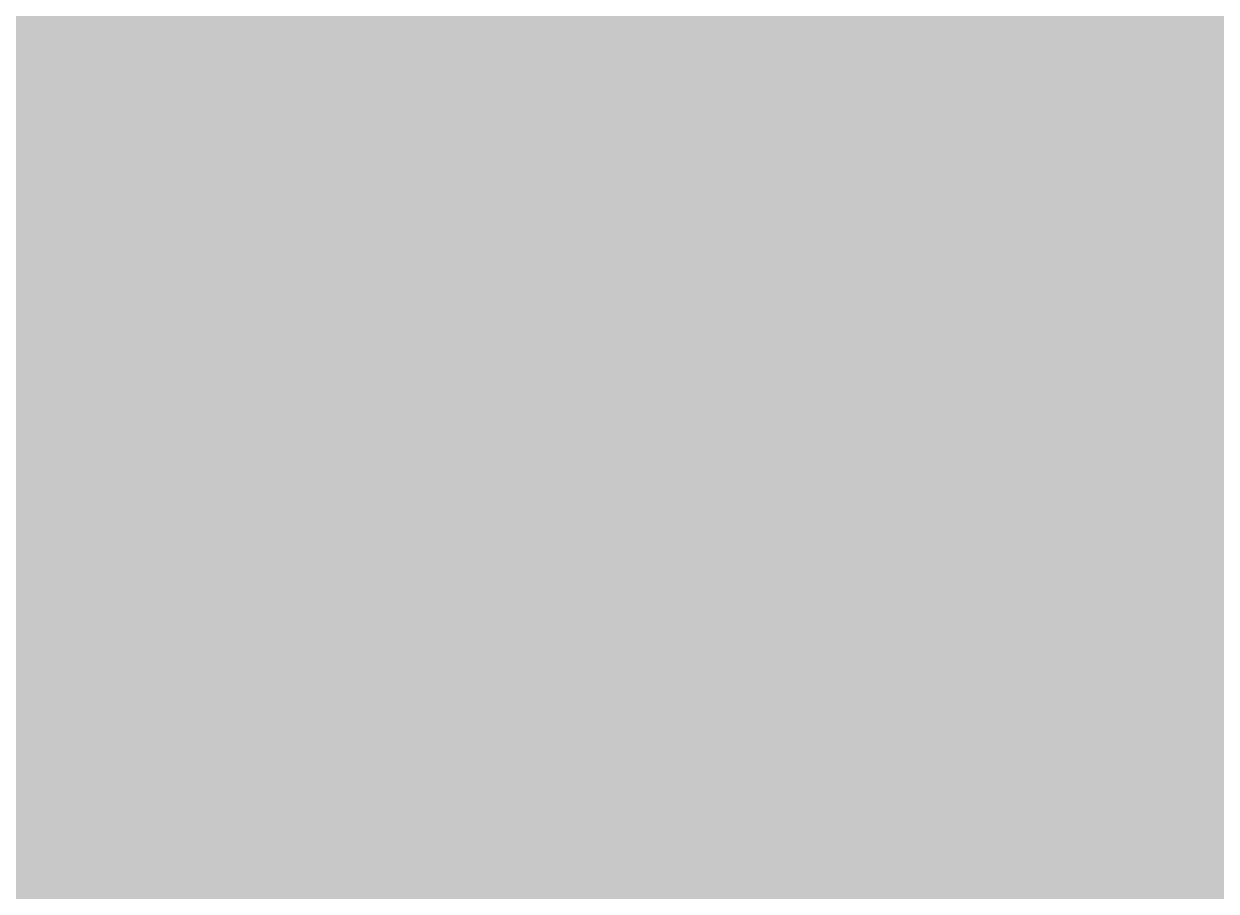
# Model space of a CAD drawing. Extents: x -5 to 157, y -120 to 103.
# Drawn here: x 40.33 to 48.71, y 87.25 to 93.34 of the extents above; entities that cross this region are included whole.
import ezdxf

# ---------------------------------------------------------------- set-up
doc = ezdxf.new("R2010")
doc.units = 0
doc.header["$MEASUREMENT"] = 0
doc.layers.get('0').update_dxf_attribs({"linetype": 'CONTINUOUS'})
for name, color, linetype in [('22-304-2_BOT', 7, 'CONTINUOUS'), ('22-304-2_DRD', 7, 'CONTINUOUS'), ('22-304-2_DRL', 2, 'CONTINUOUS'), ('22-304-2_IN1', 4, 'CONTINUOUS'), ('22-304-2_IN2', 3, 'CONTINUOUS'), ('22-304-2_SMB', 5, 'CONTINUOUS'), ('22-304-2_SPB', 14, 'CONTINUOUS'), ('22-304-2_SSB', 12, 'CONTINUOUS'), ('22-304-2_TOP', 13, 'CONTINUOUS'), ('THRUHOLE_TAP', 7, 'CONTINUOUS')]:
    doc.layers.add(name, color=color, linetype=linetype)

# ---------------------------------------------------------------- blocks, each defined once
blk = doc.blocks.new('RECTANGLE_32')
blk.add_solid([(0.44958, 0.65024), (0.44958, -0.65024), (-0.44958, 0.65024), (-0.44958, -0.65024)])
blk = doc.blocks.new('ROUND_39')
at = {"const_width": 0.40005}
blk.add_lwpolyline([(-0.200024, 0, 1), (0.200024, 0, 1)], format="xyb", close=True, dxfattribs=at)
blk = doc.blocks.new('ROUND_88')
at = {"const_width": 0.10033}
blk.add_lwpolyline([(-0.050164, 0, 1), (0.050164, 0, 1)], format="xyb", close=True, dxfattribs=at)
blk = doc.blocks.new('ROUND_80')
at = {"const_width": 0.10033}
blk.add_lwpolyline([(-0.050164, 0, 1), (0.050164, 0, 1)], format="xyb", close=True, dxfattribs=at)

msp = doc.modelspace()

# ---------------------------------------------------------------- linework, layer by layer
at = {"layer": '22-304-2_BOT'}
for points, const_width in [([(43.0022, 98.61804), (43.0022, 89.8525)], 0.254), ([(41.91, 92.6846), (41.783, 92.8116), (41.783, 93.345), (41.275, 93.853), (41.275, 94.8436)], 0.254), ([(44.45, 94.8436), (44.45, 92.6846)], 0.254), ([(42.86758, 93.84284), (42.86758, 91.5289)], 0.254), ([(43.2308, 93.8276), (43.2308, 89.8525)], 0.254), ([(43.4594, 93.8276), (43.4594, 89.8525)], 0.254), ([(43.49242, 93.8276), (43.49242, 91.52636)], 0.254), ([(43.49242, 93.4212), (42.86758, 93.4212)], 0.254), ([(43.49242, 93.1926), (42.86758, 93.1926)], 0.254), ([(58.42, 92.71), (58.293, 92.71), (54.61, 89.027), (40.386, 89.027), (38.735, 87.376), (38.735, 85.598), (34.163, 81.026), (31.115, 81.026), (28.829, 78.74), (28.829, 62.357)], 0.635), ([(43.49242, 92.964), (42.86758, 92.964)], 0.254), ([(43.49242, 92.7354), (42.86758, 92.7354)], 0.254), ([(40.64, 92.6846), (40.64, 91.567), (40.894, 91.313)], 0.254), ([(40.894, 91.313), (40.64, 91.567), (40.64, 92.6846)], 0.254), ([(45.72, 91.313), (45.72, 92.6846)], 0.254), ([(45.72, 91.313), (45.72, 92.6846)], 0.254), ([(45.72, 92.6846), (45.72, 91.313)], 0.254), ([(48.26, 92.6846), (47.117, 92.6846)], 0.254), ([(47.117, 92.6846), (48.26, 92.6846)], 0.254), ([(43.49242, 92.5068), (42.86758, 92.5068)], 0.254), ([(43.49242, 92.2782), (42.86758, 92.2782)], 0.254), ([(43.49242, 92.0496), (42.86758, 92.0496)], 0.254), ([(46.67758, 91.89212), (46.67758, 91.52636)], 0.254), ([(43.49242, 91.821), (42.86758, 91.821)], 0.254), ([(46.84014, 91.821), (46.67758, 91.821)], 0.254), ([(46.8884, 91.80576), (46.8884, 89.8525)], 0.254), ([(47.117, 91.77782), (47.117, 89.8525)], 0.254), ([(47.30242, 91.7956), (47.30242, 91.5289)], 0.254), ([(43.49242, 91.5924), (42.86758, 91.5924)], 0.254), ([(47.30242, 91.5924), (46.67758, 91.5924)], 0.254), ([(42.86758, 91.5289), (41.77538, 91.5289)], 0.254), ([(41.8592, 91.5289), (41.8592, 89.8525)], 0.254), ([(42.0878, 91.5289), (42.0878, 89.8525)], 0.254), ([(42.3164, 91.5289), (42.3164, 89.8525)], 0.254), ([(42.545, 91.5289), (42.545, 89.8525)], 0.254), ([(42.7736, 91.5289), (42.7736, 89.8525)], 0.254), ([(44.76242, 91.52636), (43.49242, 91.52636)], 0.254), ([(43.688, 91.52636), (43.688, 89.8525)], 0.254), ([(43.9166, 91.52636), (43.9166, 89.8525)], 0.254), ([(44.1452, 91.52636), (44.1452, 89.8525)], 0.254), ([(44.3738, 91.52636), (44.3738, 89.8525)], 0.254), ([(44.6024, 91.52636), (44.6024, 89.8525)], 0.254), ([(44.83862, 91.52636), (44.76242, 91.52636)], 0.254), ([(44.831, 91.52636), (44.831, 91.49588)], 0.254), ([(46.67758, 91.52636), (46.60138, 91.52636)], 0.254), ([(46.6598, 91.52636), (46.6598, 89.8525)], 0.254), ([(48.57242, 91.5289), (47.30242, 91.5289)], 0.254), ([(47.3456, 91.5289), (47.3456, 89.8525)], 0.254), ([(47.5742, 91.5289), (47.5742, 89.8525)], 0.254), ([(47.8028, 91.5289), (47.8028, 89.8525)], 0.254), ([(48.0314, 91.5289), (48.0314, 89.8525)], 0.254), ([(48.26, 91.5289), (48.26, 89.8525)], 0.254), ([(48.4886, 91.5289), (48.4886, 90.86088)], 0.254), ([(49.21758, 91.5289), (48.57242, 91.5289)], 0.254), ([(48.7172, 91.5289), (48.7172, 91.14282)], 0.254), ([(44.81322, 91.3638), (41.80078, 91.3638)], 0.254), ([(55.7784, 91.3638), (46.62678, 91.3638)], 0.254), ([(44.82846, 91.1352), (41.783, 91.1352)], 0.254), ([(44.831, 91.13012), (44.831, 89.8525)], 0.254), ([(48.70704, 91.1352), (46.609, 91.1352)], 0.254), ([(44.9072, 90.9066), (41.70426, 90.9066)], 0.254), ([(48.514, 90.9066), (46.53026, 90.9066)], 0.254), ([(41.6306, 90.78214), (41.6306, 89.8525)], 0.254), ([(46.4312, 90.74912), (46.4312, 89.8525)], 0.254), ([(45.0723, 90.678), (41.5417, 90.678)], 0.254), ([(45.0596, 90.6907), (45.0596, 89.8525)], 0.254), ([(48.41494, 90.678), (46.3677, 90.678)], 0.254), ([(41.402, 90.56116), (41.402, 89.8525)], 0.254), ([(46.2026, 90.54338), (46.2026, 89.8525)], 0.254), ([(45.2882, 90.51544), (45.2882, 89.8525)], 0.254), ([(40.9448, 90.40622), (40.9448, 89.8525)], 0.254), ([(45.4406, 90.4494), (41.1734, 90.4494)], 0.254), ([(41.1734, 90.4494), (41.1734, 89.8525)], 0.254), ([(45.5168, 90.42908), (45.5168, 89.8525)], 0.254), ([(45.7454, 90.40622), (45.7454, 89.8525)], 0.254), ([(45.974, 90.44178), (45.974, 89.8525)], 0.254), ([(48.38446, 90.4494), (45.9994, 90.4494)], 0.254), ([(48.40986, 90.2208), (40.76192, 90.2208)], 0.254), ([(40.7162, 90.07602), (40.7162, 89.8525)], 0.254), ([(48.5013, 89.9922), (40.67556, 89.9922)], 0.254), ([(48.4886, 90.0176), (48.4886, 89.8525)], 0.254), ([(48.60036, 89.8525), (40.58158, 89.8525)], 0.254), ([(54.61, 88.2015), (47.56912, 88.2015)], 0.254), ([(47.56912, 88.2015), (48.22952, 87.54364)], 0.254), ([(47.8028, 88.2015), (47.8028, 87.96782)], 0.254), ([(48.0314, 88.2015), (48.0314, 87.73922)], 0.254), ([(48.26, 88.2015), (48.26, 87.54364)], 0.254), ([(48.4886, 88.2015), (48.4886, 87.54364)], 0.254), ([(48.7172, 88.2015), (48.7172, 87.54364)], 0.254), ([(57.4675, 88.1634), (47.60722, 88.1634)], 0.254), ([(48.26, 86.3854), (48.26, 86.614), (46.99, 87.884), (46.228, 87.884), (45.72, 87.376), (45.72, 86.3854)], 0.254), ([(46.228, 87.884), (45.72, 87.376), (45.72, 86.3854)], 0.254), ([(52.38242, 87.9348), (47.83582, 87.9348)], 0.254), ([(40.64, 86.3854), (40.64, 87.757)], 0.254), ([(52.38242, 87.7062), (48.06442, 87.7062)], 0.254), ([(48.57242, 87.54364), (48.22952, 87.54364)], 0.254), ([(49.21758, 87.54364), (48.57242, 87.54364)], 0.254)]:
    msp.add_lwpolyline(points, dxfattribs=dict(at, const_width=const_width))
at = {"layer": '22-304-2_BOT', "const_width": 0.254}
for points in [[(46.67758, 91.89212, 0.1272507), (47.117, 91.77845)], [(46.67758, 91.89212, 0.1272507), (47.117, 91.77845)], [(47.117, 91.77782, 0.051451), (47.30214, 91.79692)], [(47.117, 91.77782, 0.051451), (47.30214, 91.79692)], [(41.80078, 91.313, 0.0601285), (41.77474, 91.52874)], [(41.80078, 91.313, 0.0601285), (41.77474, 91.52874)], [(44.83862, 91.52636, 0.0594464), (44.81316, 91.313)], [(44.83862, 91.52636, 0.0594464), (44.81316, 91.313)], [(46.62678, 91.313, 0.0594463), (46.60132, 91.52635)], [(46.62678, 91.313, 0.0594463), (46.60132, 91.52635)], [(40.894, 90.40622, 0.4142136), (41.80078, 91.313)], [(40.894, 90.40622, 0.4142136), (41.80078, 91.313)], [(44.81322, 91.313, 0.4142136), (45.72, 90.40622)], [(44.81322, 91.313, 0.4142136), (45.72, 90.40622)], [(45.72, 90.40622, 0.4142136), (46.62678, 91.313)], [(45.72, 90.40622, 0.4142136), (46.62678, 91.313)], [(49.29124, 91.34856, 0.4142136), (48.38192, 90.43924)], [(40.58158, 89.8525, 0.1686147), (40.78435, 90.4113)], [(40.58158, 89.8525, 0.1686147), (40.78435, 90.4113)], [(40.78478, 90.4113, 0.030144), (40.894, 90.40471)], [(40.78478, 90.4113, 0.030144), (40.894, 90.40471)], [(48.38446, 90.43924, 0.1778575), (48.60008, 89.85226)]]:
    msp.add_lwpolyline(points, format="xyb", dxfattribs=at)
at = {"layer": '22-304-2_DRD', "const_width": 0.254}
for points in [[(46.863, 93.3196), (46.482, 92.9386)], [(46.863, 93.3196), (46.482, 92.9386)], [(47.371, 93.3196), (46.863, 93.3196)], [(47.371, 93.3196), (46.863, 93.3196)], [(47.752, 92.9386), (47.371, 93.3196)], [(47.752, 92.9386), (47.371, 93.3196)], [(46.863, 93.0656), (46.863, 92.9386)], [(46.99, 93.0656), (46.863, 93.0656)], [(46.863, 93.0656), (46.863, 92.9386)], [(46.99, 93.0656), (46.863, 93.0656)], [(46.99, 92.9386), (46.99, 93.0656)], [(46.99, 92.9386), (46.99, 93.0656)], [(47.244, 93.0656), (47.244, 92.9386)], [(47.371, 93.0656), (47.244, 93.0656)], [(47.244, 93.0656), (47.244, 92.9386)], [(47.371, 93.0656), (47.244, 93.0656)], [(47.371, 92.9386), (47.371, 93.0656)], [(47.371, 92.9386), (47.371, 93.0656)], [(46.482, 92.9386), (46.482, 92.4306)], [(46.482, 92.9386), (46.482, 92.4306)], [(46.863, 92.9386), (46.99, 92.9386)], [(46.863, 92.9386), (46.99, 92.9386)], [(47.244, 92.9386), (47.371, 92.9386)], [(47.244, 92.9386), (47.371, 92.9386)], [(47.752, 92.4306), (47.752, 92.9386)], [(47.752, 92.4306), (47.752, 92.9386)], [(46.99, 92.3036), (46.736, 92.5576)], [(46.99, 92.3036), (46.736, 92.5576)], [(47.498, 92.5576), (47.244, 92.3036)], [(47.498, 92.5576), (47.244, 92.3036)], [(46.482, 92.4306), (46.863, 92.0496)], [(46.482, 92.4306), (46.863, 92.0496)], [(47.371, 92.0496), (47.752, 92.4306)], [(47.371, 92.0496), (47.752, 92.4306)], [(47.244, 92.3036), (46.99, 92.3036)], [(47.244, 92.3036), (46.99, 92.3036)], [(46.863, 92.0496), (47.371, 92.0496)], [(46.863, 92.0496), (47.371, 92.0496)], [(40.64, 91.948), (40.259, 91.567)], [(40.64, 91.948), (40.259, 91.567)], [(41.148, 91.948), (40.64, 91.948)], [(41.148, 91.948), (40.64, 91.948)], [(41.529, 91.567), (41.148, 91.948)], [(41.529, 91.567), (41.148, 91.948)], [(45.466, 91.948), (45.085, 91.567)], [(45.466, 91.948), (45.085, 91.567)], [(45.466, 91.948), (45.085, 91.567)], [(45.974, 91.948), (45.466, 91.948)], [(45.974, 91.948), (45.466, 91.948)], [(45.974, 91.948), (45.466, 91.948)], [(46.355, 91.567), (45.974, 91.948)], [(46.355, 91.567), (45.974, 91.948)], [(46.355, 91.567), (45.974, 91.948)], [(40.64, 91.694), (40.64, 91.567)], [(40.767, 91.694), (40.64, 91.694)], [(40.64, 91.694), (40.64, 91.567)], [(40.767, 91.694), (40.64, 91.694)], [(40.767, 91.567), (40.767, 91.694)], [(40.767, 91.567), (40.767, 91.694)], [(41.021, 91.694), (41.021, 91.567)], [(41.148, 91.694), (41.021, 91.694)], [(41.021, 91.694), (41.021, 91.567)], [(41.148, 91.694), (41.021, 91.694)], [(41.148, 91.567), (41.148, 91.694)], [(41.148, 91.567), (41.148, 91.694)], [(45.466, 91.694), (45.466, 91.567)], [(45.593, 91.694), (45.466, 91.694)], [(45.466, 91.694), (45.466, 91.567)], [(45.593, 91.694), (45.466, 91.694)], [(45.466, 91.694), (45.466, 91.567)], [(45.593, 91.694), (45.466, 91.694)], [(45.593, 91.567), (45.593, 91.694)], [(45.593, 91.567), (45.593, 91.694)], [(45.593, 91.567), (45.593, 91.694)], [(45.847, 91.694), (45.847, 91.567)], [(45.974, 91.694), (45.847, 91.694)], [(45.847, 91.694), (45.847, 91.567)], [(45.974, 91.694), (45.847, 91.694)], [(45.847, 91.694), (45.847, 91.567)], [(45.974, 91.694), (45.847, 91.694)], [(45.974, 91.567), (45.974, 91.694)], [(45.974, 91.567), (45.974, 91.694)], [(45.974, 91.567), (45.974, 91.694)], [(40.259, 91.567), (40.259, 91.059)], [(40.259, 91.567), (40.259, 91.059)], [(40.64, 91.567), (40.767, 91.567)], [(40.64, 91.567), (40.767, 91.567)], [(41.021, 91.567), (41.148, 91.567)], [(41.021, 91.567), (41.148, 91.567)], [(41.529, 91.059), (41.529, 91.567)], [(41.529, 91.059), (41.529, 91.567)], [(45.085, 91.567), (45.085, 91.059)], [(45.085, 91.567), (45.085, 91.059)], [(45.085, 91.567), (45.085, 91.059)], [(45.466, 91.567), (45.593, 91.567)], [(45.466, 91.567), (45.593, 91.567)], [(45.466, 91.567), (45.593, 91.567)], [(45.847, 91.567), (45.974, 91.567)], [(45.847, 91.567), (45.974, 91.567)], [(45.847, 91.567), (45.974, 91.567)], [(46.355, 91.059), (46.355, 91.567)], [(46.355, 91.059), (46.355, 91.567)], [(46.355, 91.059), (46.355, 91.567)], [(40.767, 90.932), (40.513, 91.186)], [(40.767, 90.932), (40.513, 91.186)], [(41.275, 91.186), (41.021, 90.932)], [(41.275, 91.186), (41.021, 90.932)], [(45.593, 90.932), (45.339, 91.186)], [(45.593, 90.932), (45.339, 91.186)], [(45.593, 90.932), (45.339, 91.186)], [(46.101, 91.186), (45.847, 90.932)], [(46.101, 91.186), (45.847, 90.932)], [(46.101, 91.186), (45.847, 90.932)], [(40.513, 90.678), (40.132, 91.059)], [(40.513, 90.678), (40.132, 91.059)], [(40.259, 91.059), (40.64, 90.678)], [(40.259, 91.059), (40.64, 90.678)], [(41.148, 90.678), (41.529, 91.059)], [(41.148, 90.678), (41.529, 91.059)], [(45.085, 91.059), (45.466, 90.678)], [(45.085, 91.059), (45.466, 90.678)], [(45.085, 91.059), (45.466, 90.678)], [(45.974, 90.678), (46.355, 91.059)], [(45.974, 90.678), (46.355, 91.059)], [(45.974, 90.678), (46.355, 91.059)], [(49.03724, 91.07424), (48.65624, 90.69324)], [(49.03724, 91.07424), (48.65624, 90.69324)], [(41.021, 90.932), (40.767, 90.932)], [(41.021, 90.932), (40.767, 90.932)], [(45.847, 90.932), (45.593, 90.932)], [(45.847, 90.932), (45.593, 90.932)], [(45.847, 90.932), (45.593, 90.932)], [(40.513, 90.17), (40.513, 90.678)], [(40.513, 90.17), (40.513, 90.678)], [(40.64, 90.678), (41.148, 90.678)], [(40.64, 90.678), (41.148, 90.678)], [(45.466, 90.678), (45.974, 90.678)], [(45.466, 90.678), (45.974, 90.678)], [(45.466, 90.678), (45.974, 90.678)], [(48.65624, 90.69324), (48.65624, 90.18524)], [(48.65624, 90.69324), (48.65624, 90.18524)], [(40.259, 90.297), (40.005, 90.043)], [(40.259, 90.297), (40.005, 90.043)], [(40.132, 89.789), (40.513, 90.17)], [(40.132, 89.789), (40.513, 90.17)], [(48.65624, 90.18524), (49.03724, 89.80424)], [(48.65624, 90.18524), (49.03724, 89.80424)], [(45.974, 88.519), (45.593, 88.138)], [(46.482, 88.519), (45.974, 88.519)], [(46.863, 88.138), (46.482, 88.519)], [(40.386, 88.392), (40.005, 88.011)], [(40.894, 88.392), (40.386, 88.392)], [(41.275, 88.011), (40.894, 88.392)], [(45.974, 88.265), (45.974, 88.138)], [(46.101, 88.265), (45.974, 88.265)], [(46.101, 88.138), (46.101, 88.265)], [(46.355, 88.265), (46.355, 88.138)], [(46.482, 88.265), (46.355, 88.265)], [(46.482, 88.138), (46.482, 88.265)], [(40.386, 88.138), (40.386, 88.011)], [(40.513, 88.138), (40.386, 88.138)], [(40.513, 88.011), (40.513, 88.138)], [(40.767, 88.138), (40.767, 88.011)], [(40.894, 88.138), (40.767, 88.138)], [(40.894, 88.011), (40.894, 88.138)], [(45.593, 88.138), (45.593, 87.63)], [(45.974, 88.138), (46.101, 88.138)], [(46.355, 88.138), (46.482, 88.138)], [(46.863, 87.63), (46.863, 88.138)], [(40.386, 88.011), (40.513, 88.011)], [(40.767, 88.011), (40.894, 88.011)], [(41.275, 87.503), (41.275, 88.011)], [(46.101, 87.503), (45.847, 87.757)], [(46.609, 87.757), (46.355, 87.503)], [(40.513, 87.376), (40.259, 87.63)], [(41.021, 87.63), (40.767, 87.376)], [(45.593, 87.63), (45.974, 87.249)], [(46.482, 87.249), (46.863, 87.63)], [(40.005, 87.503), (40.386, 87.122)], [(40.894, 87.122), (41.275, 87.503)], [(46.355, 87.503), (46.101, 87.503)], [(40.767, 87.376), (40.513, 87.376)], [(45.974, 87.249), (46.482, 87.249)], [(40.386, 87.122), (40.894, 87.122)]]:
    msp.add_lwpolyline(points, dxfattribs=at)
at = {"layer": '22-304-2_IN1', "const_width": 0.254}
for points in [[(40.386, 102.362), (40.386, 62.92088)], [(40.6146, 102.362), (40.6146, 63.3603)], [(40.8432, 102.362), (40.8432, 63.53556)], [(41.0718, 102.362), (41.0718, 63.62192)], [(41.3004, 102.362), (41.3004, 63.64478)], [(41.529, 102.362), (41.529, 63.60922)], [(41.7576, 102.362), (41.7576, 63.50508)], [(41.9862, 102.362), (41.9862, 63.30188)], [(42.2148, 102.362), (42.2148, 53.67782)], [(42.4434, 102.362), (42.4434, 71.1454)], [(42.672, 102.362), (42.672, 71.5137)], [(42.9006, 102.362), (42.9006, 71.67626)], [(43.1292, 102.362), (43.1292, 76.52766)], [(43.3578, 102.362), (43.3578, 78.30058)], [(43.5864, 102.362), (43.5864, 78.63586)], [(43.815, 102.362), (43.815, 78.8289)], [(44.0436, 102.362), (44.0436, 78.94828)], [(44.2722, 102.362), (44.2722, 79.01686)], [(44.5008, 102.362), (44.5008, 79.04226)], [(44.7294, 102.362), (44.7294, 79.02702)], [(44.958, 102.362), (44.958, 78.97114)], [(45.1866, 102.362), (45.1866, 78.86446)], [(45.4152, 102.362), (45.4152, 78.69428)], [(45.6438, 102.362), (45.6438, 78.4098)], [(45.8724, 102.362), (45.8724, 78.33106)], [(46.101, 102.362), (46.101, 78.6511)], [(46.3296, 102.362), (46.3296, 78.83906)], [(46.5582, 102.362), (46.5582, 78.9559)], [(46.7868, 102.362), (46.7868, 79.0194)], [(47.0154, 102.362), (47.0154, 79.04226)], [(47.244, 97.06102), (47.244, 79.02448)], [(47.4726, 96.7359), (47.4726, 78.96606)], [(48.6156, 96.67494), (48.6156, 78.66634)], [(47.7012, 96.58604), (47.7012, 78.85684)], [(47.9298, 96.51492), (47.9298, 78.67904)], [(48.1584, 96.50476), (48.1584, 78.3844)], [(48.387, 96.55302), (48.387, 78.359)], [(57.01284, 93.3196), (28.702, 93.3196)], [(57.01284, 93.091), (28.702, 93.091)], [(57.01284, 92.8624), (28.702, 92.8624)], [(57.01284, 92.6338), (28.702, 92.6338)], [(57.01284, 92.4052), (28.702, 92.4052)], [(57.01284, 92.1766), (28.702, 92.1766)], [(57.01284, 91.948), (28.702, 91.948)], [(57.01284, 91.7194), (28.702, 91.7194)], [(57.01284, 91.4908), (32.84474, 91.4908)], [(82.296, 91.2622), (33.78962, 91.2622)], [(82.296, 91.0336), (34.26206, 91.0336)], [(81.42224, 90.805), (34.60496, 90.805)], [(53.594, 90.5764), (34.87928, 90.5764)], [(53.594, 90.3478), (35.10534, 90.3478)], [(53.594, 90.1192), (35.29584, 90.1192)], [(53.594, 89.8906), (35.45332, 89.8906)], [(53.594, 89.662), (35.58794, 89.662)], [(53.594, 89.4334), (35.70224, 89.4334)], [(53.594, 89.2048), (35.79368, 89.2048)], [(53.594, 88.9762), (35.86988, 88.9762)], [(53.594, 88.7476), (35.92576, 88.7476)], [(53.594, 88.519), (35.96894, 88.519)], [(53.594, 88.2904), (35.99434, 88.2904)], [(53.594, 88.0618), (36.00704, 88.0618)], [(53.594, 87.8332), (36.0045, 87.8332)], [(53.594, 87.6046), (35.98418, 87.6046)], [(53.594, 87.376), (35.95116, 87.376)], [(53.594, 87.1474), (35.9029, 87.1474)]]:
    msp.add_lwpolyline(points, dxfattribs=at)
at = {"layer": '22-304-2_IN2', "const_width": 0.254}
for points in [[(40.259, 102.362), (40.259, 92.11818)], [(40.4876, 102.362), (40.4876, 92.25534)], [(40.7162, 102.362), (40.7162, 92.32392)], [(40.9448, 102.362), (40.9448, 92.33662)], [(41.1734, 102.362), (41.1734, 92.30106)], [(41.402, 102.362), (41.402, 92.20454)], [(41.6306, 102.362), (41.6306, 92.02674)], [(41.8592, 102.362), (41.8592, 91.66098)], [(42.0878, 102.362), (42.0878, 84.44738)], [(42.3164, 102.362), (42.3164, 84.44738)], [(42.545, 102.362), (42.545, 84.44738)], [(42.7736, 102.362), (42.7736, 84.44738)], [(43.0022, 102.362), (43.0022, 84.44738)], [(43.2308, 102.362), (43.2308, 84.44738)], [(43.4594, 102.362), (43.4594, 84.44738)], [(43.688, 102.362), (43.688, 84.44738)], [(43.9166, 102.362), (43.9166, 84.44738)], [(44.1452, 102.362), (44.1452, 84.44738)], [(44.3738, 102.362), (44.3738, 84.44738)], [(44.6024, 102.362), (44.6024, 84.44738)], [(44.831, 102.362), (44.831, 91.82608)], [(45.0596, 102.362), (45.0596, 92.09786)], [(45.2882, 102.362), (45.2882, 92.24264)], [(45.5168, 102.362), (45.5168, 92.31884)], [(45.7454, 102.362), (45.7454, 92.33916)], [(45.974, 102.362), (45.974, 92.30614)], [(46.2026, 102.362), (46.2026, 93.15196)], [(46.4312, 102.362), (46.4312, 93.44914)], [(47.8028, 102.362), (47.8028, 93.44914)], [(48.0314, 102.362), (48.0314, 93.15196)], [(48.26, 102.362), (48.26, 84.44738)], [(48.4886, 102.362), (48.4886, 91.07678)], [(48.7172, 102.362), (48.7172, 91.29014)], [(46.40072, 93.4212), (28.194, 93.4212)], [(56.89346, 93.4212), (47.83074, 93.4212)], [(46.22546, 93.1926), (28.194, 93.1926)], [(56.89346, 93.1926), (48.00854, 93.1926)], [(46.12894, 92.964), (28.194, 92.964)], [(56.89346, 92.964), (48.10506, 92.964)], [(46.09084, 92.7354), (28.194, 92.7354)], [(56.89346, 92.7354), (48.14062, 92.7354)], [(46.10608, 92.5068), (28.194, 92.5068)], [(56.89346, 92.5068), (48.12792, 92.5068)], [(40.54602, 92.2782), (28.194, 92.2782)], [(45.37202, 92.2782), (41.24198, 92.2782)], [(46.17466, 92.2782), (46.06798, 92.2782)], [(48.0314, 92.21978), (48.0314, 84.44738)], [(56.89346, 92.2782), (48.05934, 92.2782)], [(45.00626, 92.0496), (41.60774, 92.0496)], [(56.89346, 92.0496), (47.92218, 92.0496)], [(47.8028, 91.9226), (47.8028, 84.44738)], [(44.82846, 91.821), (41.78554, 91.821)], [(56.89346, 91.821), (47.67072, 91.821)], [(46.6598, 91.76512), (46.6598, 91.72448)], [(47.5742, 91.76512), (47.5742, 84.44738)], [(46.8884, 91.68384), (46.8884, 88.66886)], [(47.117, 91.65844), (47.117, 88.39708)], [(47.3456, 91.68384), (47.3456, 84.44738)], [(44.73194, 91.5924), (41.88206, 91.5924)], [(56.89346, 91.5924), (46.70806, 91.5924)], [(44.69384, 91.3638), (41.91762, 91.3638)], [(48.8442, 91.3638), (46.74362, 91.3638)], [(44.70908, 91.1352), (41.90492, 91.1352)], [(48.53686, 91.1352), (46.73092, 91.1352)], [(41.8592, 90.96502), (41.8592, 84.44738)], [(44.77766, 90.9066), (41.83634, 90.9066)], [(46.6598, 90.90152), (46.6598, 88.81364)], [(48.37684, 90.9066), (46.66234, 90.9066)], [(44.831, 90.79992), (44.831, 84.44738)], [(44.91228, 90.678), (41.69918, 90.678)], [(48.29302, 90.678), (46.52518, 90.678)], [(41.6306, 90.59926), (41.6306, 88.0237)], [(46.4312, 90.57386), (46.4312, 88.88984)], [(45.0596, 90.52814), (45.0596, 84.44738)], [(41.402, 90.42146), (41.402, 88.4428)], [(45.16628, 90.4494), (41.44772, 90.4494)], [(45.2882, 90.38082), (45.2882, 88.29548)], [(46.2026, 90.40622), (46.2026, 88.91016)], [(48.26508, 90.4494), (46.27372, 90.4494)], [(41.1734, 90.32494), (41.1734, 88.6333)], [(45.5168, 90.30716), (45.5168, 88.62314)], [(45.974, 90.31732), (45.974, 88.87714)], [(48.28794, 90.2208), (40.88384, 90.2208)], [(40.9448, 90.28684), (40.9448, 88.73744)], [(45.7454, 90.28684), (45.7454, 88.78824)], [(48.36922, 89.9922), (40.80764, 89.9922)], [(40.7162, 89.83218), (40.7162, 88.78062)], [(48.4886, 89.8017), (48.4886, 84.44738)], [(48.51908, 89.7636), (40.66286, 89.7636)], [(48.80864, 89.535), (40.39108, 89.535)], [(40.4876, 89.5985), (40.4876, 88.77046)], [(48.7172, 89.59088), (48.7172, 84.44738)], [(40.259, 89.4715), (40.259, 88.7095)], [(98.91776, 89.3064), (35.88258, 89.3064)], [(67.44462, 89.0778), (35.96132, 89.0778)], [(45.88002, 88.8492), (36.02482, 88.8492)], [(67.22872, 88.8492), (46.57598, 88.8492)], [(45.51426, 88.6206), (41.19372, 88.6206)], [(67.10934, 88.6206), (46.94174, 88.6206)], [(45.33646, 88.392), (41.44518, 88.392)], [(58.14822, 88.392), (47.11954, 88.392)], [(45.23994, 88.1634), (41.58234, 88.1634)], [(57.63514, 88.1634), (47.21606, 88.1634)], [(45.20184, 87.9348), (41.65092, 87.9348)], [(57.43194, 87.9348), (47.25162, 87.9348)], [(45.21708, 87.7062), (41.66362, 87.7062)], [(57.32018, 87.7062), (47.23892, 87.7062)], [(45.28566, 87.4776), (41.62806, 87.4776)], [(41.6306, 87.48776), (41.6306, 84.44738)], [(45.2882, 87.47252), (45.2882, 84.44738)], [(57.27192, 87.4776), (47.17034, 87.4776)], [(47.117, 87.37092), (47.117, 84.44738)], [(45.42028, 87.249), (41.53154, 87.249)], [(57.27446, 87.249), (47.03318, 87.249)], [(45.5168, 87.14486), (45.5168, 84.44738)]]:
    msp.add_lwpolyline(points, dxfattribs=at)
for points in [[(47.117, 93.71076, 0.4142136), (46.09084, 92.6846)], [(47.117, 93.71076, 0.4142136), (46.09084, 92.6846)], [(48.14316, 92.6846, 0.4142136), (47.117, 93.71076)], [(48.14316, 92.6846, 0.4142136), (47.117, 93.71076)], [(46.09084, 92.6846, 0.1186768), (46.20327, 92.21758)], [(46.09084, 92.6846, 0.1186768), (46.20327, 92.21758)], [(47.117, 91.65844, 0.4142136), (48.14316, 92.6846)], [(47.117, 91.65844, 0.4142136), (48.14316, 92.6846)], [(40.894, 92.33916, 0.3743552), (39.88816, 91.4527)], [(41.92016, 91.313, 0.4142136), (40.894, 92.33916)], [(41.92016, 91.313, 0.4142136), (40.894, 92.33916)], [(45.72, 92.33916, 0.4142136), (44.69384, 91.313)], [(45.72, 92.33916, 0.4142136), (44.69384, 91.313)], [(46.2026, 92.21724, 0.1231796), (45.72, 92.33796)], [(46.2026, 92.21724, 0.1231796), (45.72, 92.33796)], [(46.74616, 91.313, 0.1186766), (46.63373, 91.78002)], [(46.74616, 91.313, 0.1186766), (46.63373, 91.78002)], [(46.6344, 91.78036, 0.1231796), (47.117, 91.65964)], [(46.6344, 91.78036, 0.1231796), (47.117, 91.65964)], [(49.29124, 91.4654, 0.4142136), (48.26508, 90.43924)], [(40.894, 90.28684, 0.4142136), (41.92016, 91.313)], [(40.894, 90.28684, 0.4142136), (41.92016, 91.313)], [(44.69384, 91.313, 0.4142136), (45.72, 90.28684)], [(44.69384, 91.313, 0.4142136), (45.72, 90.28684)], [(45.72, 90.28684, 0.4142136), (46.74616, 91.313)], [(45.72, 90.28684, 0.4142136), (46.74616, 91.313)], [(48.26508, 90.43924, 0.4142136), (49.29124, 89.41308)], [(39.878, 89.39784, 0.3754359), (40.894, 90.28684)], [(39.878, 89.39784, 0.3754359), (40.894, 90.28684)], [(46.228, 88.91016, 0.4142136), (45.20184, 87.884)], [(47.25416, 87.884, 0.4142136), (46.228, 88.91016)], [(40.64, 88.78316, 0.4142136), (39.61384, 87.757)], [(41.66616, 87.757, 0.4142136), (40.64, 88.78316)], [(45.20184, 87.884, 0.4142136), (46.228, 86.85784)], [(46.228, 86.85784, 0.4142136), (47.25416, 87.884)], [(39.61384, 87.757, 0.4142136), (40.64, 86.73084)], [(40.64, 86.73084, 0.4142136), (41.66616, 87.757)]]:
    msp.add_lwpolyline(points, format="xyb", dxfattribs=at)
at = {"layer": '22-304-2_SSB', "const_width": 0.1524}
for points in [[(47.39386, 93.05544, 0.4142136), (47.21352, 92.8751)], [(47.5742, 92.8751, 0.4142136), (47.39386, 93.05544)], [(47.21352, 92.8751, 0.4142136), (47.39386, 92.69476)], [(47.39386, 92.69476, 0.4142136), (47.5742, 92.8751)]]:
    msp.add_lwpolyline(points, format="xyb", dxfattribs=at)
at = {"layer": '22-304-2_SSB'}
for points, const_width in [([(47.31512, 93.03766), (47.31512, 92.71254)], 0.1524), ([(47.45228, 93.04528), (47.45228, 92.70492)], 0.1524), ([(47.56404, 92.93352), (47.22368, 92.93352)], 0.1524), ([(47.55642, 92.79636), (47.2313, 92.79636)], 0.1524), ([(39.7764, 91.186), (39.7764, 87.376), (42.799, 87.376), (42.799, 91.7194), (40.3098, 91.7194), (39.7764, 91.186)], 0.20066), ([(46.5836, 87.884), (46.5836, 91.694), (43.561, 91.694), (43.561, 87.3506), (46.0502, 87.3506), (46.5836, 87.884)], 0.20066), ([(47.3964, 91.186), (47.3964, 87.376), (50.419, 87.376), (50.419, 91.7194), (47.9298, 91.7194), (47.3964, 91.186)], 0.20066)]:
    msp.add_lwpolyline(points, dxfattribs=dict(at, const_width=const_width))
at = {"layer": '22-304-2_TOP', "const_width": 0.254}
for points in [[(40.259, 102.362), (40.259, 91.9607)], [(40.4876, 102.362), (40.4876, 92.12326)], [(40.7162, 102.362), (40.7162, 92.202)], [(40.9448, 102.362), (40.9448, 92.21978)], [(41.1734, 102.362), (41.1734, 92.1766)], [(41.402, 102.362), (41.402, 92.06484)], [(41.6306, 102.362), (41.6306, 91.84386)], [(41.8592, 102.362), (41.8592, 82.76082)], [(42.0878, 102.362), (42.0878, 82.98942)], [(42.3164, 102.362), (42.3164, 83.21802)], [(42.545, 102.362), (42.545, 83.44662)], [(42.7736, 102.362), (42.7736, 83.67522)], [(43.0022, 102.362), (43.0022, 83.90382)], [(43.2308, 102.362), (43.2308, 84.13242)], [(43.4594, 102.362), (43.4594, 84.36102)], [(43.688, 102.362), (43.688, 84.58962)], [(43.9166, 102.362), (43.9166, 84.81822)], [(44.1452, 102.362), (44.1452, 85.04682)], [(44.3738, 102.362), (44.3738, 85.27542)], [(44.6024, 102.362), (44.6024, 85.50402)], [(44.831, 102.362), (44.831, 91.49588)], [(45.0596, 102.362), (45.0596, 91.9353)], [(45.2882, 102.362), (45.2882, 92.11056)], [(45.5168, 102.362), (45.5168, 92.19692)], [(45.7454, 102.362), (45.7454, 92.21978)], [(45.974, 102.362), (45.974, 92.18422)], [(46.2026, 102.362), (46.2026, 92.08008)], [(46.4312, 102.362), (46.4312, 93.27896)], [(47.8028, 102.362), (47.8028, 93.27896)], [(48.0314, 102.362), (48.0314, 88.93302)], [(48.26, 102.362), (48.26, 89.16162)], [(48.4886, 102.362), (48.4886, 90.86088)], [(48.7172, 102.362), (48.7172, 91.14282)], [(66.04, 95.25), (64.77, 93.98), (64.77, 91.44), (64.008, 90.678), (51.435, 90.678), (40.132, 79.375), (32.639, 79.375), (30.099, 76.835), (30.099, 61.087), (27.94, 58.928), (16.383, 58.928), (13.208, 55.753), (13.208, 52.705), (9.652, 49.149), (9.652, 46.609), (4.445, 41.402), (1.26238, 41.402), (0.02032, 42.64406)], [(2.51968, 45.14596), (7.42696, 45.14596), (9.144, 46.863), (9.144, 49.403), (12.7, 52.959), (12.7, 56.134), (16.002, 59.436), (27.686, 59.436), (29.591, 61.341), (29.591, 77.089), (32.385, 79.883), (39.878, 79.883), (51.181, 91.186), (61.849, 91.186), (62.23, 91.567), (62.23, 93.98), (63.5, 95.25)], [(46.58614, 93.4212), (28.194, 93.4212)], [(54.65064, 93.4212), (47.64786, 93.4212)], [(46.36262, 93.1926), (28.194, 93.1926)], [(54.74208, 93.1926), (47.86884, 93.1926)], [(46.2534, 92.964), (33.1089, 92.964)], [(54.89956, 92.964), (47.9806, 92.964)], [(46.21022, 92.7354), (34.10966, 92.7354)], [(55.12562, 92.7354), (48.02378, 92.7354)], [(11.176, 49.53), (11.811, 49.53), (13.716, 51.435), (13.716, 55.499), (16.637, 58.42), (28.194, 58.42), (40.513, 70.739), (40.513, 78.994), (51.689, 90.17), (64.897, 90.17), (66.04, 91.313), (66.04, 92.71)], [(46.22546, 92.5068), (34.66846, 92.5068)], [(55.35422, 92.5068), (48.006, 92.5068)], [(46.3042, 92.2782), (35.0901, 92.2782)], [(55.58282, 92.2782), (47.92726, 92.2782)], [(40.36314, 92.0496), (35.43554, 92.0496)], [(45.18914, 92.0496), (41.42486, 92.0496)], [(46.4693, 92.0496), (46.25086, 92.0496)], [(46.4312, 92.09024), (46.4312, 91.87688)], [(55.81142, 92.0496), (47.7647, 92.0496)], [(47.8028, 92.09024), (47.8028, 88.70442)], [(46.6598, 91.89974), (46.6598, 88.68156)], [(47.5742, 91.89974), (47.5742, 88.47582)], [(44.96816, 91.821), (41.64584, 91.821)], [(46.84014, 91.821), (46.47184, 91.821)], [(46.8884, 91.80576), (46.8884, 88.5063)], [(47.3456, 91.80576), (47.3456, 88.24722)], [(51.181, 91.821), (47.39386, 91.821)], [(47.117, 91.77782), (47.117, 88.06688)], [(44.8564, 91.5924), (41.7576, 91.5924)], [(50.68824, 91.5924), (46.5836, 91.5924)], [(44.81322, 91.3638), (41.80078, 91.3638)], [(50.45964, 91.3638), (46.62678, 91.3638)], [(44.82846, 91.1352), (41.783, 91.1352)], [(44.831, 91.13012), (44.831, 85.73262)], [(48.70704, 91.1352), (46.609, 91.1352)], [(44.9072, 90.9066), (41.70426, 90.9066)], [(48.514, 90.9066), (46.53026, 90.9066)], [(41.6306, 90.78214), (41.6306, 82.53222)], [(46.4312, 90.74912), (46.4312, 88.76792)], [(45.0723, 90.678), (41.5417, 90.678)], [(45.0596, 90.6907), (45.0596, 85.96122)], [(48.41494, 90.678), (46.3677, 90.678)], [(41.402, 90.56116), (41.402, 88.24976)], [(46.2026, 90.54338), (46.2026, 88.79078)], [(45.2882, 90.51544), (45.2882, 86.18982)], [(40.9448, 90.40622), (40.9448, 88.61044)], [(45.4406, 90.4494), (41.1734, 90.4494)], [(41.1734, 90.4494), (41.1734, 88.49106)], [(45.5168, 90.42908), (45.5168, 88.44788)], [(45.7454, 90.40622), (45.7454, 88.65108)], [(45.974, 90.44178), (45.974, 88.75522)], [(48.38446, 90.4494), (45.9994, 90.4494)], [(48.40986, 90.2208), (40.76192, 90.2208)], [(40.7162, 90.07602), (40.7162, 88.66124)], [(48.5013, 89.9922), (40.67556, 89.9922)], [(48.4886, 90.0176), (48.4886, 89.39022)], [(40.4876, 89.7509), (40.4876, 88.65108)], [(48.68672, 89.7636), (40.5003, 89.7636)], [(48.7172, 89.7382), (48.7172, 89.61882)], [(48.78324, 89.6874), (47.12462, 88.02624)], [(48.63084, 89.535), (40.06088, 89.535)], [(40.259, 89.60104), (40.259, 88.57996)], [(48.40224, 89.3064), (37.32784, 89.3064)], [(48.17364, 89.0778), (37.38372, 89.0778)], [(47.94504, 88.8492), (37.42944, 88.8492)], [(40.3606, 88.6206), (37.46246, 88.6206)], [(45.69714, 88.6206), (40.9194, 88.6206)], [(47.71644, 88.6206), (46.75886, 88.6206)], [(45.47616, 88.392), (41.2877, 88.392)], [(47.48784, 88.392), (46.97984, 88.392)], [(45.3644, 88.1634), (41.45026, 88.1634)], [(47.25924, 88.1634), (47.0916, 88.1634)], [(45.32122, 87.9348), (41.529, 87.9348)], [(45.33646, 87.7062), (41.54678, 87.7062)], [(45.4152, 87.4776), (41.5036, 87.4776)], [(45.5168, 87.32012), (45.5168, 86.41842)], [(45.5803, 87.249), (41.39184, 87.249)], [(41.402, 87.26424), (41.402, 82.30362)]]:
    msp.add_lwpolyline(points, dxfattribs=at)
for points in [[(47.117, 93.59392, 0.4142136), (46.20768, 92.6846)], [(47.117, 93.59392, 0.4142136), (46.20768, 92.6846)], [(48.02378, 92.6846, 0.4142136), (47.117, 93.59138)], [(48.02378, 92.6846, 0.4142136), (47.117, 93.59138)], [(46.21022, 92.6846, 0.4142136), (47.117, 91.77782)], [(46.21022, 92.6846, 0.4142136), (47.117, 91.77782)], [(47.117, 91.77782, 0.4142136), (48.02378, 92.6846)], [(47.117, 91.77782, 0.4142136), (48.02378, 92.6846)], [(40.894, 92.21978, 0.410118), (39.98722, 91.3257)], [(40.894, 92.21978, 0.410118), (39.98722, 91.3257)], [(41.80078, 91.313, 0.4142136), (40.894, 92.21978)], [(41.80078, 91.313, 0.4142136), (40.894, 92.21978)], [(45.72, 92.21978, 0.4142136), (44.81322, 91.313)], [(45.72, 92.21978, 0.4142136), (44.81322, 91.313)], [(46.62678, 91.313, 0.4142136), (45.72, 92.21978)], [(46.62678, 91.313, 0.4142136), (45.72, 92.21978)], [(40.894, 90.40622, 0.4142136), (41.80078, 91.313)], [(40.894, 90.40622, 0.4142136), (41.80078, 91.313)], [(44.81322, 91.313, 0.4142136), (45.72, 90.40622)], [(44.81322, 91.313, 0.4142136), (45.72, 90.40622)], [(45.72, 90.40622, 0.4142136), (46.62678, 91.313)], [(45.72, 90.40622, 0.4142136), (46.62678, 91.313)], [(49.29124, 91.34856, 0.4142136), (48.38192, 90.43924)], [(39.878, 89.51722, 0.410118), (40.78478, 90.4113)], [(39.878, 89.51722, 0.410118), (40.78478, 90.4113)], [(40.78478, 90.4113, 0.030144), (40.894, 90.40471)], [(40.78478, 90.4113, 0.030144), (40.894, 90.40471)], [(48.38446, 90.43924, 0.2491149), (48.78357, 89.68789)], [(46.228, 88.79078, 0.4142136), (45.32122, 87.884)], [(47.12462, 88.02624, 0.3688491), (46.228, 88.79078)], [(40.64, 88.66378, 0.4142136), (39.73322, 87.757)], [(41.54678, 87.757, 0.4142136), (40.64, 88.66378)], [(45.32122, 87.884, 0.3680653), (46.08322, 86.98738)], [(39.73322, 87.757, 0.4142136), (40.64, 86.85022)], [(40.64, 86.85022, 0.4142136), (41.54678, 87.757)]]:
    msp.add_lwpolyline(points, format="xyb", dxfattribs=at)

# ---------------------------------------------------------------- block references
at = {"layer": '22-304-2_BOT'}
for name, p in [('RECTANGLE_32', (40.64, 92.6846)), ('RECTANGLE_32', (41.91, 92.6846)), ('RECTANGLE_32', (44.45, 92.6846)), ('RECTANGLE_32', (45.72, 92.6846)), ('RECTANGLE_32', (48.26, 92.6846)), ('ROUND_39', (47.117, 92.6846)), ('ROUND_39', (40.894, 91.313)), ('ROUND_39', (45.72, 91.313)), ('ROUND_39', (46.228, 87.884)), ('ROUND_39', (40.64, 87.757))]:
    msp.add_blockref(name, p, dxfattribs=at)
at = {"layer": '22-304-2_DRL'}
for p in [(47.117, 92.6846), (40.894, 91.313), (45.72, 91.313), (46.228, 87.884), (40.64, 87.757)]:
    msp.add_blockref('ROUND_88', p, dxfattribs=at)
at = {"layer": '22-304-2_IN1'}
for p in [(47.117, 92.6846), (40.894, 91.313), (45.72, 91.313), (46.228, 87.884), (40.64, 87.757)]:
    msp.add_blockref('ROUND_39', p, dxfattribs=at)
at = {"layer": '22-304-2_IN2'}
for p in [(47.117, 92.6846), (40.894, 91.313), (45.72, 91.313), (46.228, 87.884), (40.64, 87.757)]:
    msp.add_blockref('ROUND_39', p, dxfattribs=at)
at = {"layer": '22-304-2_SMB'}
for p in [(40.64, 92.6846), (41.91, 92.6846), (44.45, 92.6846), (45.72, 92.6846), (48.26, 92.6846)]:
    msp.add_blockref('RECTANGLE_32', p, dxfattribs=at)
at = {"layer": '22-304-2_SPB'}
for p in [(40.64, 92.6846), (41.91, 92.6846), (44.45, 92.6846), (45.72, 92.6846), (48.26, 92.6846)]:
    msp.add_blockref('RECTANGLE_32', p, dxfattribs=at)
at = {"layer": '22-304-2_TOP'}
for p in [(47.117, 92.6846), (40.894, 91.313), (45.72, 91.313), (46.228, 87.884), (40.64, 87.757)]:
    msp.add_blockref('ROUND_39', p, dxfattribs=at)
at = {"layer": 'THRUHOLE_TAP'}
for p in [(47.117, 92.6846), (40.894, 91.313), (45.72, 91.313), (46.228, 87.884), (40.64, 87.757)]:
    msp.add_blockref('ROUND_80', p, dxfattribs=at)

doc.saveas('drawing.dxf')
